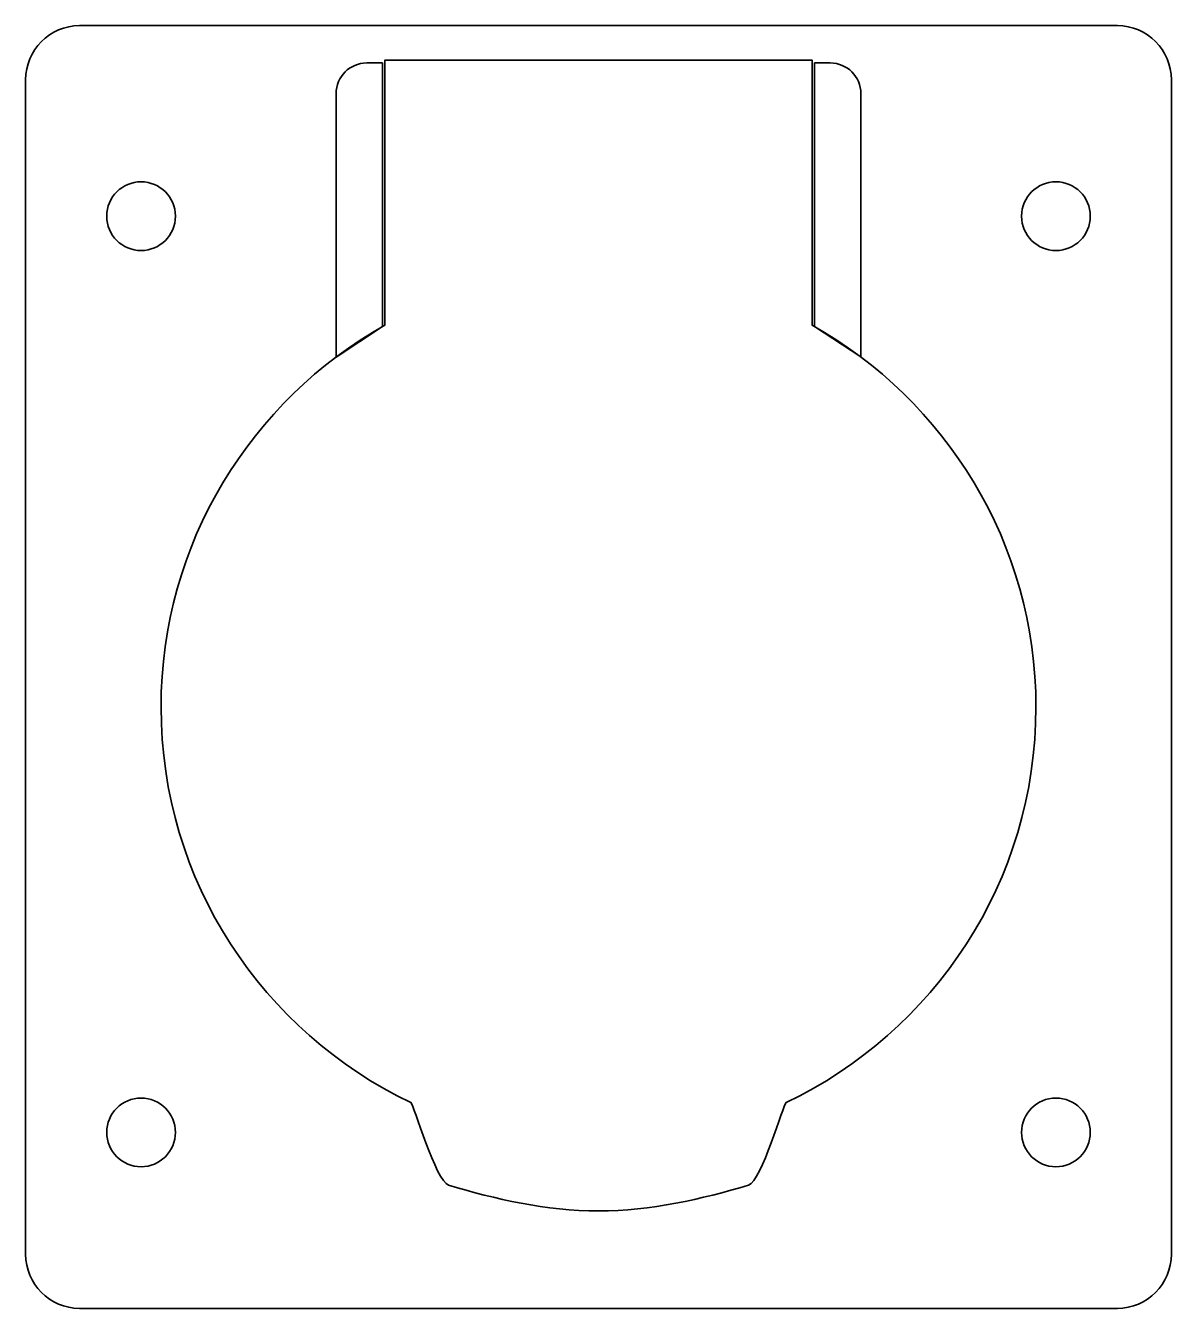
# Model space of a CAD drawing. Header units: inches. Extents: x -7.5 to 67.6, y -71.5 to 12.5.
import ezdxf

# ---------------------------------------------------------------- set-up
doc = ezdxf.new("R2010")
doc.units = ezdxf.units.IN
doc.header["$MEASUREMENT"] = 0
doc.layers.add('Layer 2', color=7, linetype='Continuous')

# ---------------------------------------------------------------- blocks, each defined once
blk = doc.blocks.new('block 3')
at = {"layer": 'Layer 2', "color": 7, "lineweight": 35}
for points in [[(-2.185, -0.013), (-2.185, -1.256), (-1.177, -2.263), (0.065, -2.263), (1.308, -2.263), (2.315, -1.256), (2.315, -0.013), (2.315, 1.229), (1.308, 2.237), (0.065, 2.237), (-1.177, 2.237), (-2.185, 1.229), (-2.185, -0.013)], [(57.745, -0.013), (57.745, -1.256), (58.752, -2.263), (59.995, -2.263), (61.238, -2.263), (62.245, -1.256), (62.245, -0.013), (62.245, 1.229), (61.238, 2.237), (59.995, 2.237), (58.752, 2.237), (57.745, 1.229), (57.745, -0.013)]]:
    blk.add_open_spline(points, degree=3, knots=[0, 0, 0, 0, 1, 1, 1, 2, 2, 2, 3, 3, 3, 4, 4, 4, 4], dxfattribs=at)
blk = doc.blocks.new('block 4')
at = {"layer": 'Layer 2', "color": 7, "lineweight": 35}
for points in [[(-2.185, -60.013), (-2.185, -61.256), (-1.177, -62.263), (0.065, -62.263), (1.308, -62.263), (2.315, -61.256), (2.315, -60.013), (2.315, -58.77), (1.308, -57.763), (0.065, -57.763), (-1.177, -57.763), (-2.185, -58.77), (-2.185, -60.013)], [(57.745, -60.013), (57.745, -61.256), (58.752, -62.263), (59.995, -62.263), (61.238, -62.263), (62.245, -61.256), (62.245, -60.013), (62.245, -58.77), (61.238, -57.763), (59.995, -57.763), (58.752, -57.763), (57.745, -58.77), (57.745, -60.013)]]:
    blk.add_open_spline(points, degree=3, knots=[0, 0, 0, 0, 1, 1, 1, 2, 2, 2, 3, 3, 3, 4, 4, 4, 4], dxfattribs=at)
blk = doc.blocks.new('block 6')
at = {"layer": 'Layer 2', "lineweight": 0}
for points in [[(12.843, 8.019), (12.843, 8.019), (12.843, -9.241), (12.843, -9.241), (12.843, -9.241), (15.873, -7.247), (15.873, -7.247), (15.873, -7.247), (15.873, 10.019), (15.873, 10.019), (15.873, 10.019), (14.843, 10.019), (14.843, 10.019), (13.743, 10.019), (12.843, 9.119), (12.843, 8.019)], [(45.218, 10.019), (45.218, 10.019), (44.188, 10.019), (44.188, 10.019), (44.188, 10.019), (44.188, -7.235), (44.188, -7.235), (44.188, -7.235), (47.218, -9.218), (47.218, -9.218), (47.218, -9.218), (47.218, 8.019), (47.218, 8.019), (47.218, 9.119), (46.318, 10.019), (45.218, 10.019)]]:
    blk.add_open_spline(points, degree=3, knots=[0, 0, 0, 0, 1, 1, 1, 2, 2, 2, 3, 3, 3, 4, 4, 4, 5, 5, 5, 5], dxfattribs=at)
blk = doc.blocks.new('block 7')
at = {"layer": 'Layer 2', "color": 7, "lineweight": 35}
for points in [[(12.843, 8.019), (12.843, 8.019), (12.843, -9.241), (12.843, -9.241), (12.843, -9.241), (15.873, -7.247), (15.873, -7.247), (15.873, -7.247), (15.873, 10.019), (15.873, 10.019), (15.873, 10.019), (14.843, 10.019), (14.843, 10.019), (13.743, 10.019), (12.843, 9.119), (12.843, 8.019)], [(45.218, 10.019), (45.218, 10.019), (44.188, 10.019), (44.188, 10.019), (44.188, 10.019), (44.188, -7.235), (44.188, -7.235), (44.188, -7.235), (47.218, -9.218), (47.218, -9.218), (47.218, -9.218), (47.218, 8.019), (47.218, 8.019), (47.218, 9.119), (46.318, 10.019), (45.218, 10.019)]]:
    blk.add_open_spline(points, degree=3, knots=[0, 0, 0, 0, 1, 1, 1, 2, 2, 2, 3, 3, 3, 4, 4, 4, 5, 5, 5, 5], dxfattribs=at)
blk = doc.blocks.new('block 5')
at = {"layer": 'Layer 2'}
for name in ['block 6', 'block 7']:
    blk.add_blockref(name, (0, 0), dxfattribs=at)

msp = doc.modelspace()

# ---------------------------------------------------------------- linework, layer by layer
at = {"layer": 'Layer 2', "color": 7, "lineweight": 35}
for points, knots in [([(67.561, -67.995), (67.561, -69.943), (65.973, -71.537), (64.033, -71.537), (64.033, -71.537), (-3.973, -71.537), (-3.973, -71.537), (-5.913, -71.537), (-7.5, -69.943), (-7.5, -67.995), (-7.5, -67.995), (-7.5, 8.921), (-7.5, 8.921), (-7.5, 10.869), (-5.913, 12.463), (-3.973, 12.463), (-3.973, 12.463), (64.033, 12.463), (64.033, 12.463), (65.973, 12.463), (67.561, 10.869), (67.561, 8.921), (67.561, 8.921), (67.561, -67.995), (67.561, -67.995)], [0, 0, 0, 0, 1, 1, 1, 2, 2, 2, 3, 3, 3, 4, 4, 4, 5, 5, 5, 6, 6, 6, 7, 7, 7, 8, 8, 8, 8]), ([(58.689, -32.163), (58.689, -21.422), (52.776, -12.066), (44.03, -7.159), (44.03, -7.159), (44.03, 10.199), (44.03, 10.199), (44.03, 10.199), (16.03, 10.199), (16.03, 10.199), (16.03, 10.199), (16.03, -7.159), (16.03, -7.159), (7.284, -12.066), (1.371, -21.422), (1.371, -32.163), (1.371, -43.594), (8.064, -53.459), (17.744, -58.059), (17.744, -58.059), (17.736, -58.059), (17.736, -58.059), (17.926, -58.154), (19.362, -63.223), (20.205, -63.471), (23.27, -64.374), (26.581, -65.155), (30.033, -65.155), (33.484, -65.155), (36.796, -64.374), (39.86, -63.471), (40.704, -63.223), (42.14, -58.154), (42.329, -58.059), (42.329, -58.059), (42.316, -58.059), (42.316, -58.059), (51.996, -53.459), (58.689, -43.594), (58.689, -32.163)], [0, 0, 0, 0, 1, 1, 1, 2, 2, 2, 3, 3, 3, 4, 4, 4, 5, 5, 5, 6, 6, 6, 7, 7, 7, 8, 8, 8, 9, 9, 9, 10, 10, 10, 11, 11, 11, 12, 12, 12, 13, 13, 13, 13])]:
    msp.add_open_spline(points, degree=3, knots=knots, dxfattribs=at)

# ---------------------------------------------------------------- block references
at = {"layer": 'Layer 2'}
for name in ['block 5', 'block 3', 'block 4']:
    msp.add_blockref(name, (0, 0), dxfattribs=at)

doc.saveas('drawing.dxf')
